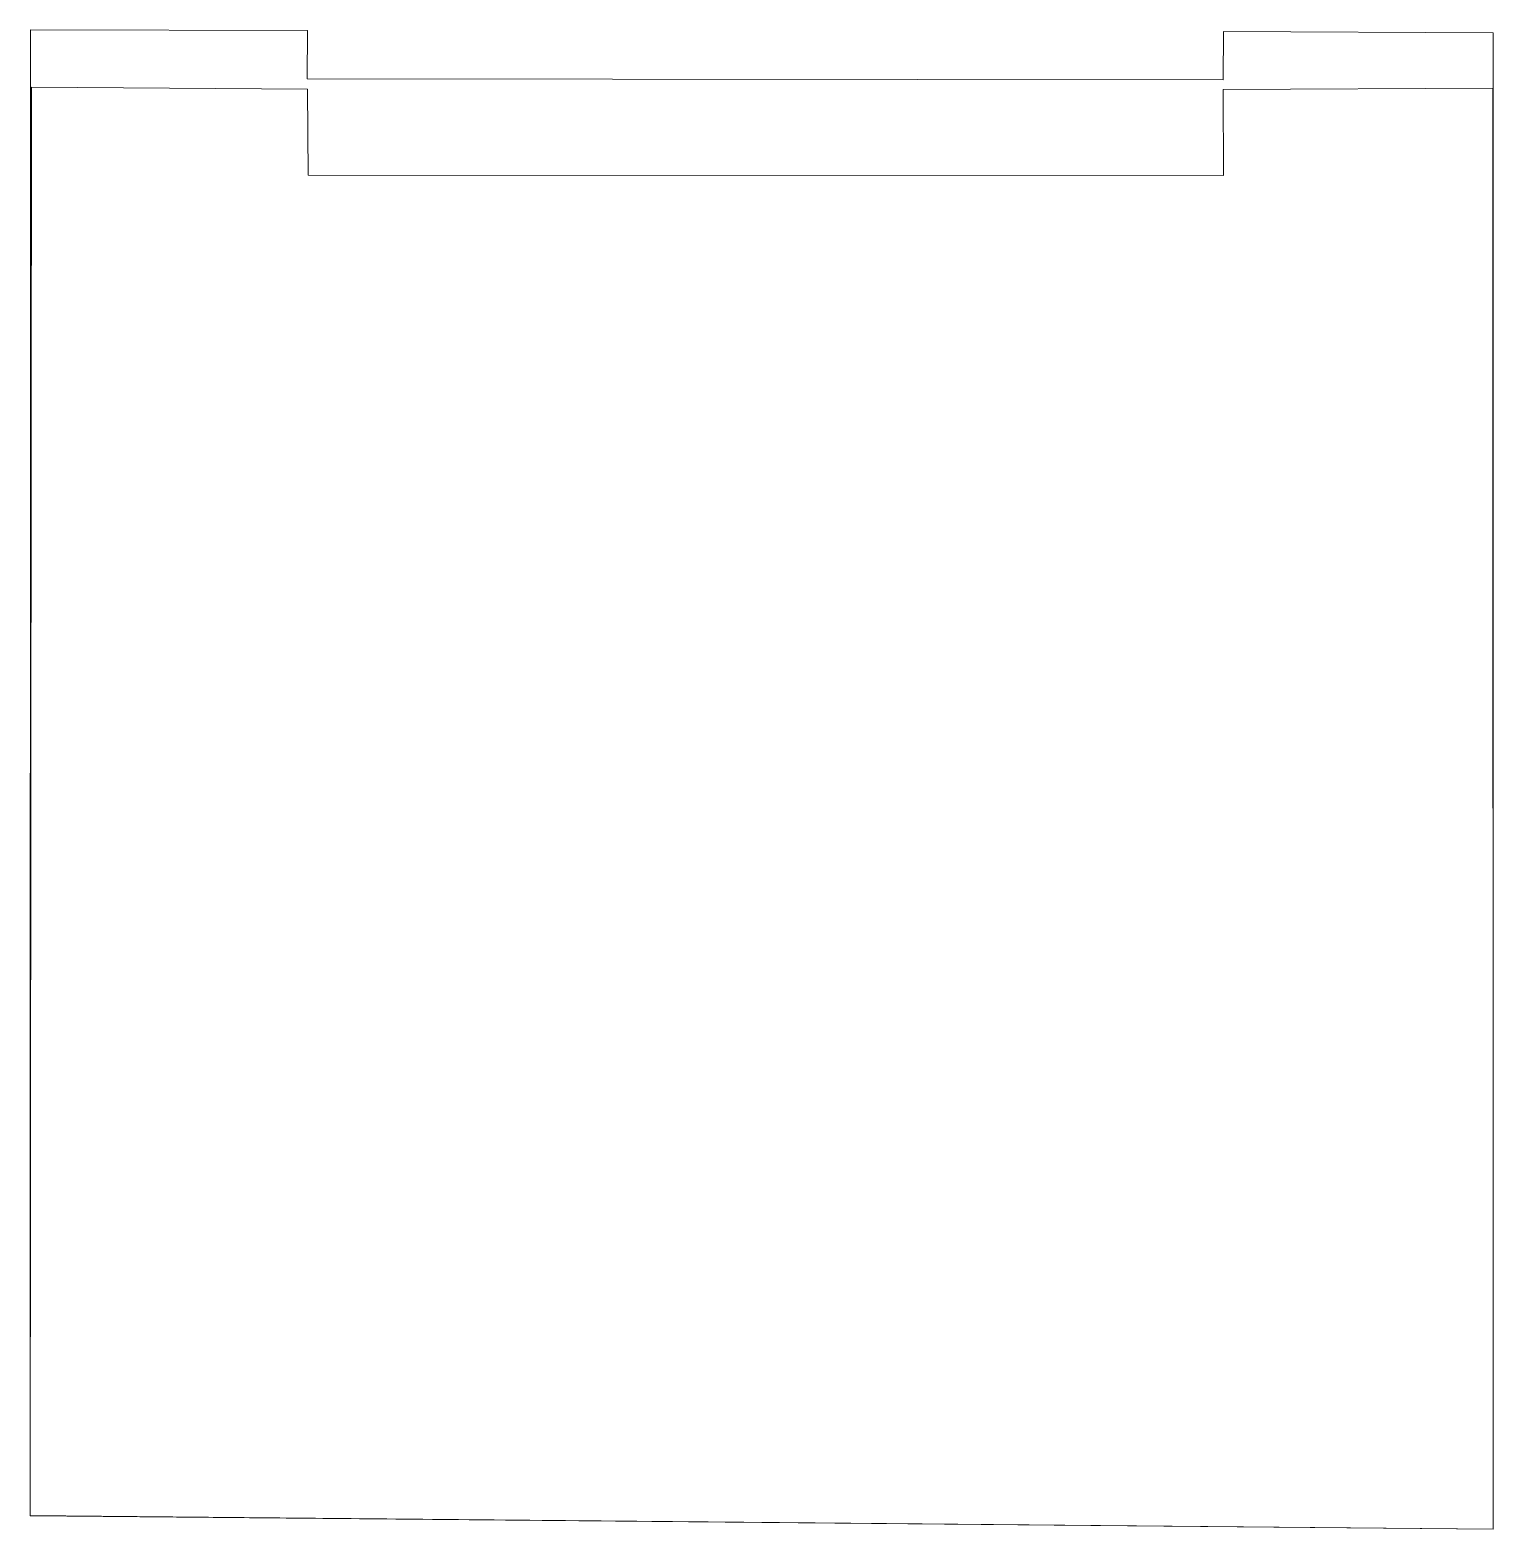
# Model space of a CAD drawing. Header units: metres. Extents: x -22.4 to 15.8, y -19.8 to 19.3.
import ezdxf

# ---------------------------------------------------------------- set-up
doc = ezdxf.new("R2010")
doc.units = ezdxf.units.M
doc.layers.add('kati 0', color=1, linetype='Continuous', lineweight=0)
doc.layers.add('kati 1', color=5, linetype='Continuous', lineweight=0)

msp = doc.modelspace()

# ---------------------------------------------------------------- linework, layer by layer
at = {"layer": 'kati 0', "flags": 128}
msp.add_lwpolyline([(-22.387, 17.831), (-22.426, -19.464), (15.765, -19.816), (15.764, 17.799), (8.717, 17.771), (8.726, 15.522), (-15.162, 15.53), (-15.184, 17.775)], close=True, dxfattribs=at)
at = {"layer": 'kati 1', "elevation": 624.336, "flags": 128}
msp.add_lwpolyline([(-22.414, 19.322), (-22.426, -19.468), (15.765, -19.816), (15.765, 19.248), (8.727, 19.282), (8.723, 18.021), (-15.189, 18.047), (-15.178, 19.305)], close=True, dxfattribs=at)

doc.saveas('drawing.dxf')
